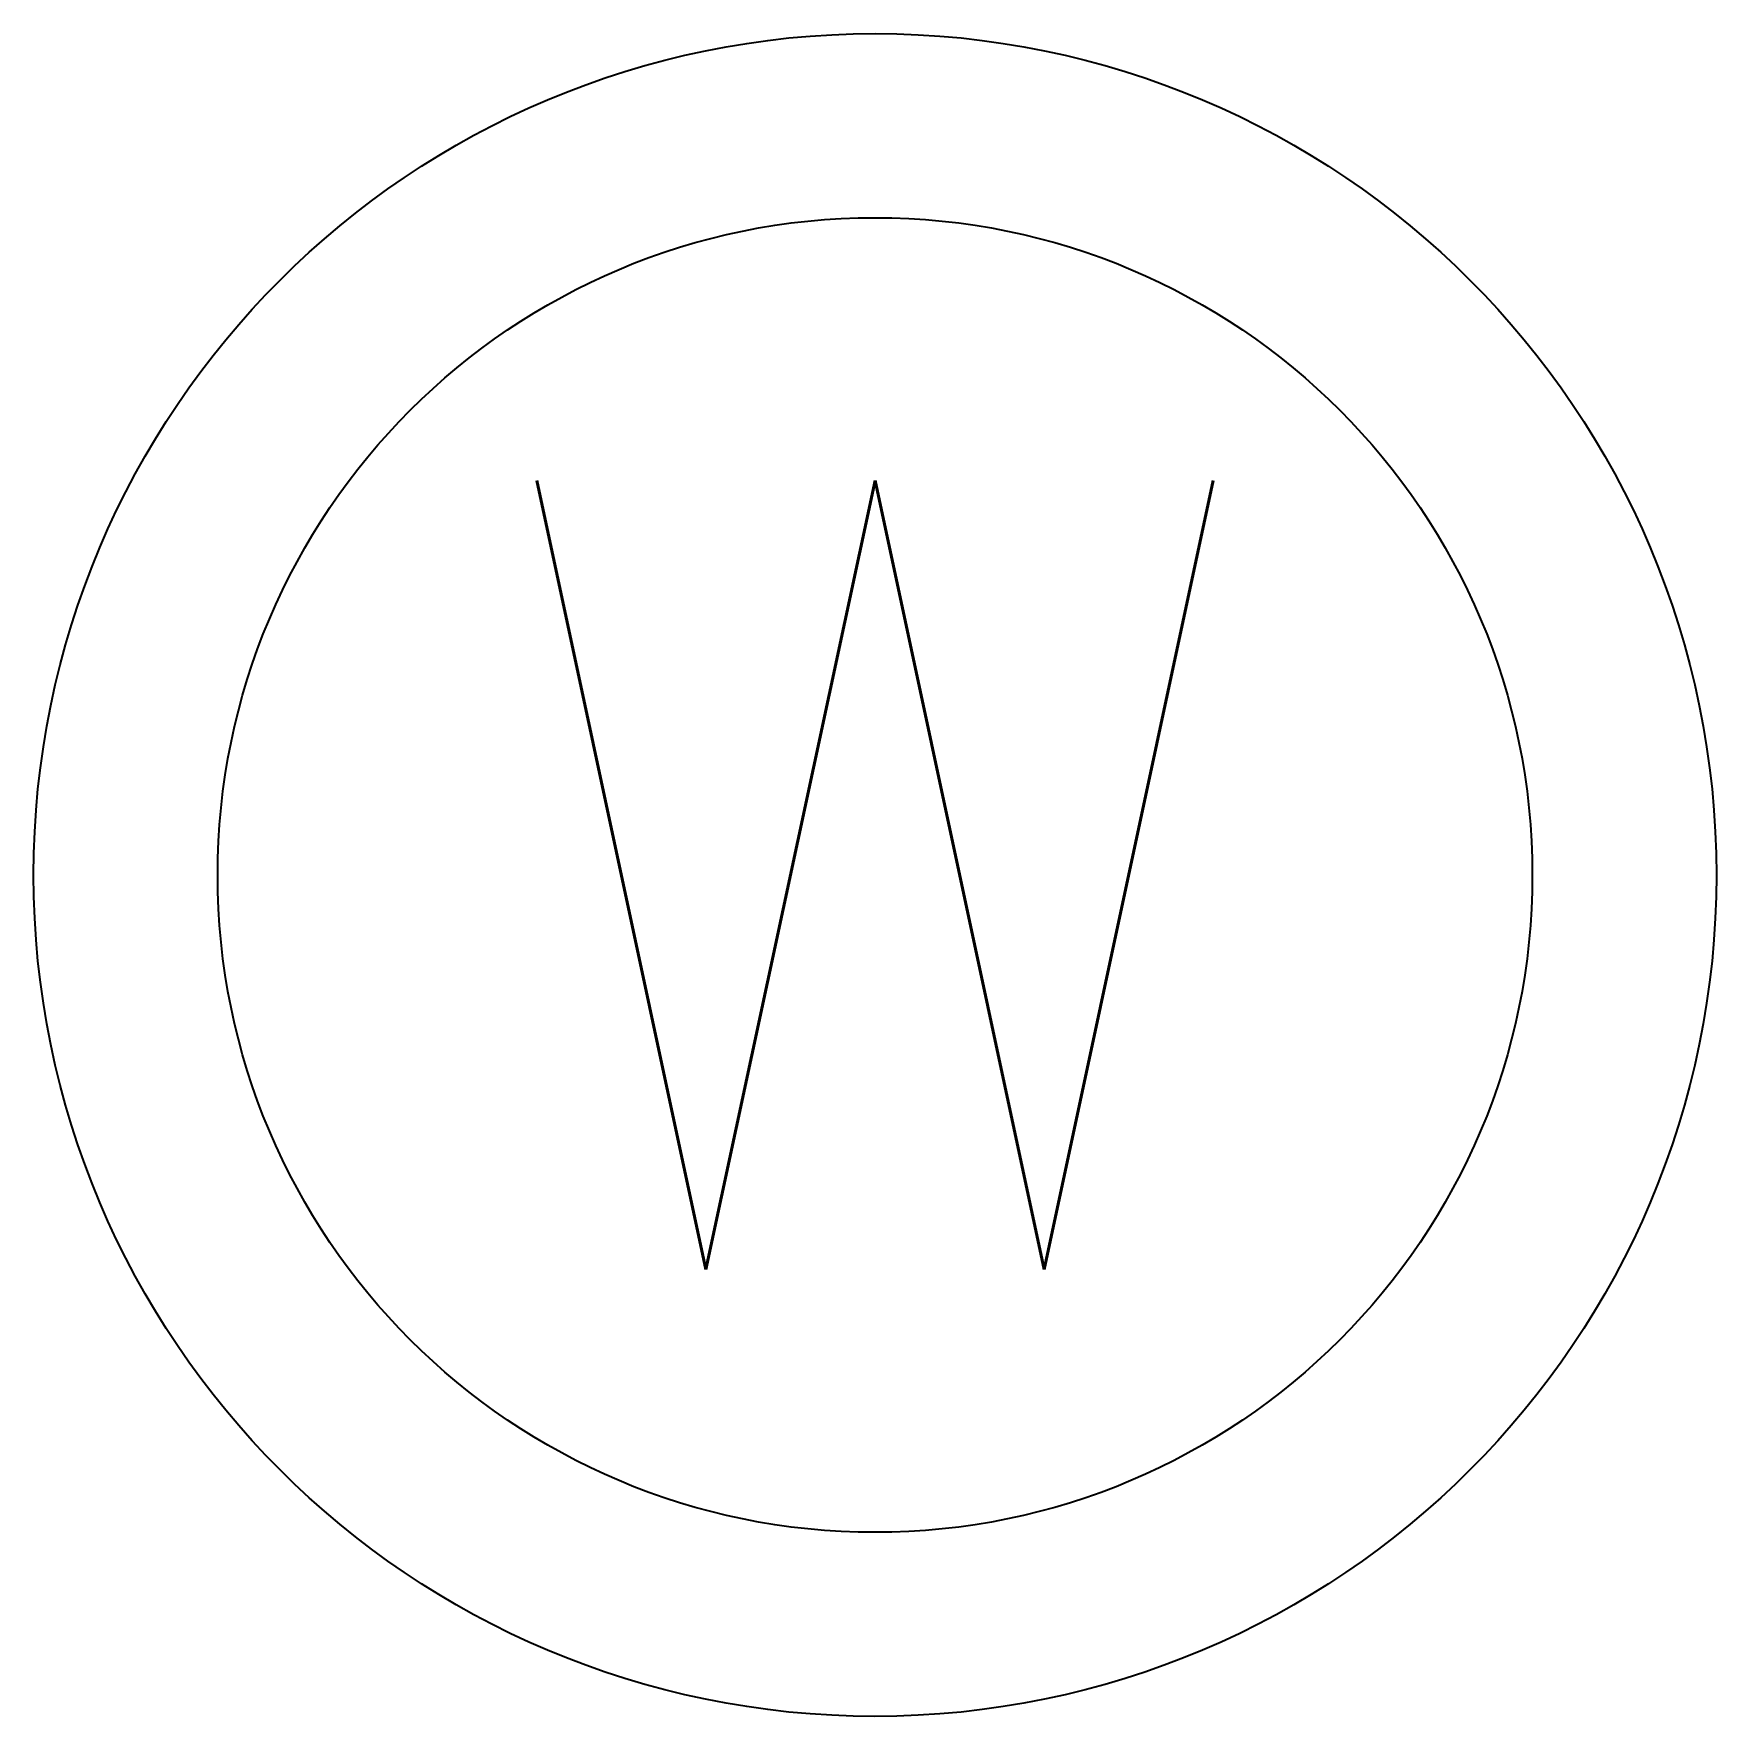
# Model space of a CAD drawing. Header units: feet. Extents: x -0.08 to 0.08, y -0.08 to 0.08.
import ezdxf
from ezdxf.enums import TextEntityAlignment as Align

# ---------------------------------------------------------------- set-up
doc = ezdxf.new("R2010")
doc.units = ezdxf.units.FT
doc.header["$MEASUREMENT"] = 0
doc.styles.add('SHR', font='SIMPLEX', dxfattribs={"height": 0.75})

msp = doc.modelspace()

# ---------------------------------------------------------------- linework, layer by layer
for radius in [0.08, 0.0625]:
    msp.add_circle((0, 0), radius)

# ---------------------------------------------------------------- texts
at = {"style": 'SHR'}
msp.add_text('W', height=0.075, dxfattribs=at).set_placement((0, -0.0375), align=Align.CENTER)

doc.saveas('drawing.dxf')
